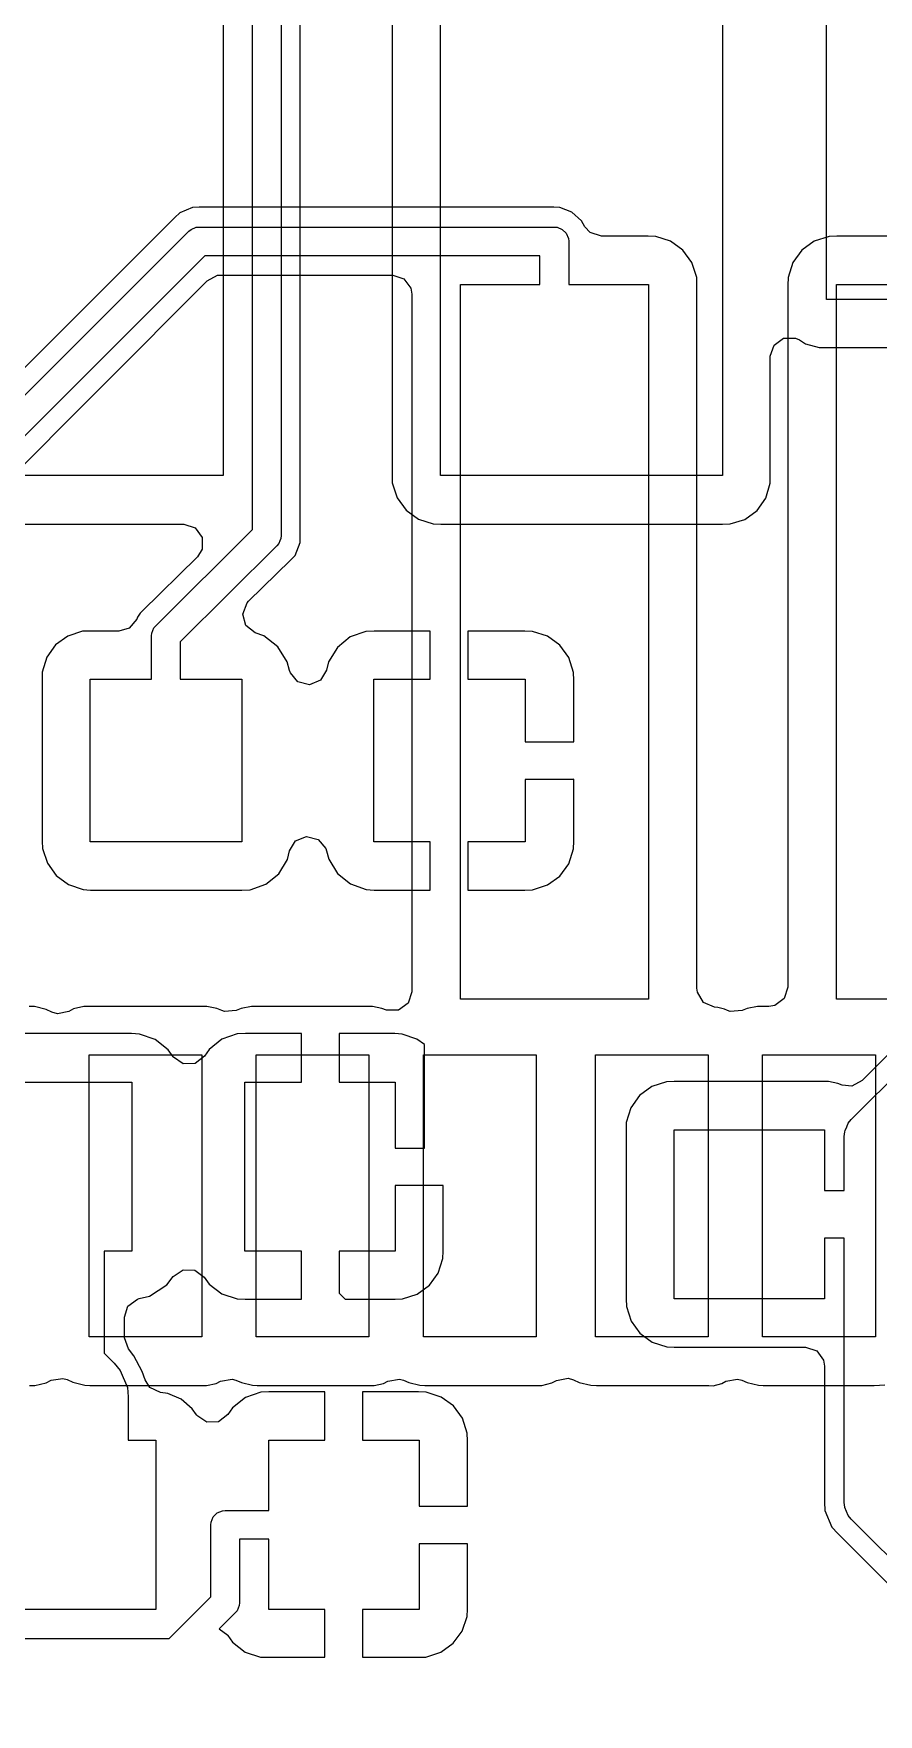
# Model space of a CAD drawing. Header units: inches. Extents: x 3.98 to 8.37, y -7.42 to -0.85.
# Drawn here: x 4.794 to 5.45, y -2.833 to -1.527 of the extents above; entities that cross this region are included whole.
import ezdxf

# ---------------------------------------------------------------- set-up
doc = ezdxf.new("R2010")
doc.units = ezdxf.units.IN
doc.header["$MEASUREMENT"] = 0
doc.layers.add('Bottom Layer', color=153, linetype='CONTINUOUS', true_color=0x4d7fc4)
doc.layers.add('Top Layer', color=13, linetype='CONTINUOUS', true_color=0xc83434)

msp = doc.modelspace()

# ---------------------------------------------------------------- linework, layer by layer
at = {"layer": 'Bottom Layer', "linetype": 'CONTINUOUS'}
for p, q in [((4.9863, -1.3681), (4.9863, -1.9172)), ((5.0011, -1.9173), (5.0011, -1.3682)), ((4.964, -1.9126), (4.964, -1.3727)), ((4.9412, -1.3854), (4.9412, -1.8706)), ((5.0725, -1.3858), (5.0725, -1.8704)), ((5.1101, -1.8706), (5.1101, -1.3854)), ((5.3294, -1.3854), (5.3294, -1.8706)), ((5.4102, -1.7337), (5.4102, -1.4852)), ((5.6733, -1.7337), (5.4102, -1.7337)), ((5.3665, -1.7778), (5.3694, -1.7691)), ((5.3694, -1.7691), (5.3768, -1.7637)), ((5.3768, -1.7637), (5.386, -1.7637)), ((5.386, -1.7637), (5.3892, -1.7652)), ((5.3892, -1.7652), (5.3939, -1.7681)), ((5.3939, -1.7681), (5.4044, -1.771)), ((5.4044, -1.771), (5.4098, -1.771)), ((5.4098, -1.771), (5.4099, -1.771)), ((5.4099, -1.771), (5.6727, -1.771)), ((5.3665, -1.8705), (5.3665, -1.7778)), ((4.9412, -1.8706), (4.7219, -1.8706)), ((5.0725, -1.8704), (5.0727, -1.8763)), ((5.0727, -1.8763), (5.0765, -1.8879)), ((5.3294, -1.8706), (5.1101, -1.8706)), ((5.363, -1.8881), (5.3665, -1.8766)), ((5.3665, -1.8766), (5.3665, -1.8705)), ((5.0765, -1.8879), (5.0834, -1.8975)), ((5.3562, -1.8976), (5.363, -1.8881)), ((5.0834, -1.8975), (5.093, -1.9044)), ((5.093, -1.9044), (5.1046, -1.9082)), ((5.3353, -1.9082), (5.3467, -1.9046)), ((5.3467, -1.9046), (5.3562, -1.8976)), ((4.7225, -1.9084), (4.9107, -1.9084)), ((4.8889, -1.9873), (4.964, -1.9126)), ((4.9107, -1.9084), (4.9195, -1.9112)), ((4.9195, -1.9112), (4.9249, -1.9187)), ((4.9249, -1.9187), (4.9249, -1.9278)), ((4.9861, -1.9194), (4.9852, -1.9214)), ((4.9863, -1.9172), (4.9861, -1.9194)), ((4.9861, -1.9194), (4.9861, -1.9194)), ((4.9861, -1.9194), (4.9861, -1.9194)), ((5.0011, -1.9226), (5.0011, -1.9173)), ((5.1046, -1.9082), (5.1105, -1.9084)), ((5.1105, -1.9084), (5.3293, -1.9084)), ((5.3293, -1.9084), (5.3353, -1.9082)), ((4.983, -1.9251), (4.9079, -1.9998)), ((4.9249, -1.9278), (4.9212, -1.9338)), ((4.9844, -1.9234), (4.983, -1.9251)), ((4.9852, -1.9214), (4.9844, -1.9234)), ((4.9844, -1.9234), (4.9844, -1.9234)), ((4.9844, -1.9234), (4.9844, -1.9234)), ((4.9936, -1.9363), (4.9971, -1.9326)), ((4.9971, -1.9326), (5.0011, -1.9226)), ((4.9212, -1.9338), (4.878, -1.9762)), ((4.961, -1.9682), (4.9936, -1.9363)), ((4.9566, -1.9782), (4.9598, -1.9696)), ((4.9598, -1.9696), (4.961, -1.9682)), ((4.8741, -1.9821), (4.8682, -1.9892)), ((4.8748, -1.9805), (4.8741, -1.9821)), ((4.8768, -1.9775), (4.8748, -1.9805)), ((4.878, -1.9762), (4.8768, -1.9775)), ((4.878, -1.9762), (4.878, -1.9762)), ((4.959, -1.987), (4.9566, -1.9782)), ((4.8205, -1.9953), (4.811, -2.0022)), ((4.8319, -1.9916), (4.8205, -1.9953)), ((4.8379, -1.9915), (4.8319, -1.9916)), ((4.8603, -1.9915), (4.8379, -1.9915)), ((4.8682, -1.9892), (4.8603, -1.9915)), ((4.8856, -1.9952), (4.8859, -1.993)), ((4.8856, -2.0289), (4.8856, -1.9952)), ((4.8859, -1.993), (4.8867, -1.991)), ((4.8859, -1.993), (4.8859, -1.993)), ((4.8859, -1.993), (4.8859, -1.993)), ((4.8867, -1.991), (4.8875, -1.989)), ((4.8875, -1.989), (4.8889, -1.9873)), ((4.8875, -1.989), (4.8875, -1.989)), ((4.8875, -1.989), (4.8875, -1.989)), ((4.9662, -1.9927), (4.959, -1.987)), ((4.9728, -1.9952), (4.9662, -1.9927)), ((4.9837, -2.0036), (4.9728, -1.9952)), ((5.0399, -1.996), (5.03, -2.0041)), ((5.0522, -1.9917), (5.0399, -1.996)), ((5.0586, -1.9915), (5.0522, -1.9917)), ((5.1022, -1.9915), (5.0586, -1.9915)), ((5.1022, -2.0289), (5.1022, -1.9915)), ((5.1758, -1.9915), (5.1315, -1.9915)), ((5.1315, -1.9915), (5.1315, -2.0289)), ((5.1817, -1.9917), (5.1758, -1.9915)), ((5.1933, -1.9954), (5.1817, -1.9917)), ((5.2029, -2.0024), (5.1933, -1.9954)), ((4.811, -2.0022), (4.8042, -2.0118)), ((4.9079, -1.9998), (4.9079, -2.0289)), ((4.9911, -2.0153), (4.9837, -2.0036)), ((5.03, -2.0041), (5.0232, -2.0153)), ((5.2099, -2.012), (5.2029, -2.0024)), ((4.8007, -2.0233), (4.8006, -2.0293)), ((4.8042, -2.0118), (4.8007, -2.0233)), ((4.9929, -2.0221), (4.9911, -2.0153)), ((4.9935, -2.0239), (4.9929, -2.0221)), ((4.9994, -2.0309), (4.9935, -2.0239)), ((5.0216, -2.0218), (5.0168, -2.0296)), ((5.0232, -2.0153), (5.0216, -2.0218)), ((5.2136, -2.0235), (5.2099, -2.012)), ((5.2138, -2.0295), (5.2136, -2.0235)), ((4.8006, -2.0293), (4.8006, -2.1546)), ((4.838, -2.1552), (4.838, -2.0289)), ((4.838, -2.0289), (4.8856, -2.0289)), ((4.9079, -2.0289), (4.9559, -2.0289)), ((4.9559, -2.0289), (4.9559, -2.1552)), ((5.0083, -2.0331), (4.9994, -2.0309)), ((5.0168, -2.0296), (5.0083, -2.0331)), ((5.0583, -2.1552), (5.0583, -2.0289)), ((5.0583, -2.0289), (5.1022, -2.0289)), ((5.1315, -2.0289), (5.1761, -2.0289)), ((5.1761, -2.0289), (5.1761, -2.0775)), ((5.2138, -2.0775), (5.2138, -2.0295)), ((5.1761, -2.0775), (5.2133, -2.0775)), ((5.2133, -2.0775), (5.2138, -2.0775)), ((5.2133, -2.1067), (5.1761, -2.1067)), ((5.1761, -2.1067), (5.1761, -2.1552)), ((5.2138, -2.1066), (5.2133, -2.1067)), ((5.2138, -2.1547), (5.2138, -2.1066)), ((4.8006, -2.1546), (4.8009, -2.1604)), ((4.9559, -2.1552), (4.838, -2.1552)), ((4.9928, -2.1623), (4.9976, -2.1545)), ((4.9976, -2.1545), (5.0061, -2.1511)), ((5.0061, -2.1511), (5.015, -2.1533)), ((5.015, -2.1533), (5.021, -2.1603)), ((5.1022, -2.1552), (5.0583, -2.1552)), ((5.1022, -2.1927), (5.1022, -2.1552)), ((5.1761, -2.1552), (5.1315, -2.1552)), ((5.1315, -2.1552), (5.1315, -2.1927)), ((5.2136, -2.1606), (5.2138, -2.1547)), ((4.8009, -2.1604), (4.8047, -2.1719)), ((4.9912, -2.1689), (4.9928, -2.1623)), ((5.021, -2.1603), (5.0216, -2.1622)), ((5.0216, -2.1622), (5.0233, -2.1687)), ((5.2099, -2.1722), (5.2136, -2.1606)), ((4.8047, -2.1719), (4.8115, -2.1814)), ((4.8115, -2.1814), (4.821, -2.1884)), ((4.9745, -2.1881), (4.9844, -2.18)), ((4.9844, -2.18), (4.9912, -2.1689)), ((5.0233, -2.1687), (5.0301, -2.1798)), ((5.0301, -2.1798), (5.0401, -2.1879)), ((5.2029, -2.1818), (5.2099, -2.1722)), ((4.821, -2.1884), (4.8324, -2.1924)), ((4.8324, -2.1924), (4.8381, -2.1927)), ((4.8381, -2.1927), (4.9558, -2.1927)), ((4.9558, -2.1927), (4.9622, -2.1925)), ((4.9622, -2.1925), (4.9745, -2.1881)), ((5.0401, -2.1879), (5.0524, -2.1924)), ((5.0524, -2.1924), (5.0587, -2.1927)), ((5.0587, -2.1927), (5.1022, -2.1927)), ((5.1315, -2.1927), (5.1758, -2.1927)), ((5.1758, -2.1927), (5.1817, -2.1925)), ((5.1817, -2.1925), (5.1933, -2.1887)), ((5.1933, -2.1887), (5.2029, -2.1818)), ((4.8701, -2.3042), (4.7539, -2.3042)), ((4.8763, -2.3046), (4.8701, -2.3042)), ((4.8884, -2.3089), (4.8763, -2.3046)), ((4.8985, -2.3168), (4.8884, -2.3089)), ((4.9403, -2.3086), (4.9303, -2.3165)), ((4.9522, -2.3045), (4.9403, -2.3086)), ((4.9585, -2.3042), (4.9522, -2.3045)), ((5.0021, -2.3042), (4.9585, -2.3042)), ((5.0021, -2.3419), (5.0021, -2.3042)), ((5.0747, -2.3042), (5.0313, -2.3042)), ((5.0313, -2.3042), (5.0313, -2.3419)), ((5.0804, -2.3046), (5.0747, -2.3042)), ((5.0918, -2.3085), (5.0804, -2.3046)), ((5.0977, -2.3128), (5.0918, -2.3085)), ((4.9023, -2.3222), (4.8985, -2.3168)), ((4.9027, -2.3226), (4.9023, -2.3222)), ((4.9102, -2.3278), (4.9027, -2.3226)), ((4.9267, -2.3219), (4.9194, -2.3275)), ((4.9303, -2.3165), (4.9267, -2.3219)), ((5.0977, -2.3932), (5.0977, -2.3128)), ((5.4602, -2.3185), (5.4379, -2.3408)), ((4.9194, -2.3275), (4.9102, -2.3278)), ((5.4294, -2.3711), (5.4714, -2.3292)), ((4.7535, -2.3419), (4.8704, -2.3419)), ((4.8704, -2.3419), (4.8704, -2.4734)), ((4.9581, -2.4734), (4.9581, -2.3419)), ((4.9581, -2.3419), (5.0021, -2.3419)), ((5.0313, -2.3419), (5.075, -2.3419)), ((5.075, -2.3419), (5.075, -2.3932)), ((5.2743, -2.3454), (5.2649, -2.3523)), ((5.2858, -2.3417), (5.2743, -2.3454)), ((5.2917, -2.3415), (5.2858, -2.3417)), ((5.4082, -2.3415), (5.2917, -2.3415)), ((5.4116, -2.3416), (5.4082, -2.3415)), ((5.4189, -2.343), (5.4116, -2.3416)), ((5.4224, -2.3443), (5.4189, -2.343)), ((5.4298, -2.345), (5.4224, -2.3443)), ((5.4379, -2.3408), (5.4298, -2.345)), ((5.2581, -2.3619), (5.2546, -2.3733)), ((5.2649, -2.3523), (5.2581, -2.3619)), ((5.2546, -2.3733), (5.2545, -2.3794)), ((5.4248, -2.3797), (5.426, -2.3768)), ((5.426, -2.3768), (5.4271, -2.3739)), ((5.4271, -2.3739), (5.4294, -2.3711)), ((5.4271, -2.3739), (5.4271, -2.3739)), ((5.2545, -2.3794), (5.2545, -2.5105)), ((5.2918, -2.5105), (5.2918, -2.379)), ((5.2918, -2.379), (5.4087, -2.379)), ((5.4087, -2.379), (5.4087, -2.4262)), ((5.424, -2.3843), (5.4244, -2.3806)), ((5.424, -2.4262), (5.424, -2.3843)), ((5.4244, -2.3806), (5.4248, -2.3797)), ((5.075, -2.3932), (5.0977, -2.3932)), ((5.1122, -2.4224), (5.075, -2.4224)), ((5.075, -2.4224), (5.075, -2.4734)), ((5.1122, -2.4733), (5.1122, -2.4224)), ((5.4087, -2.4262), (5.424, -2.4262)), ((5.424, -2.4633), (5.4087, -2.4633)), ((5.4087, -2.4633), (5.4087, -2.5105)), ((5.424, -2.6686), (5.424, -2.4633)), ((4.8704, -2.4734), (4.8489, -2.4734)), ((4.8489, -2.4734), (4.8489, -2.5527)), ((5.0021, -2.4734), (4.9581, -2.4734)), ((5.0021, -2.5106), (5.0021, -2.4734)), ((5.075, -2.4734), (5.0313, -2.4734)), ((5.0313, -2.4734), (5.0313, -2.506)), ((5.1083, -2.4904), (5.112, -2.4791)), ((5.112, -2.4791), (5.1122, -2.4733)), ((4.8976, -2.4996), (4.9025, -2.4931)), ((4.9025, -2.4931), (4.9101, -2.4879)), ((4.9101, -2.4879), (4.9192, -2.488)), ((4.9192, -2.488), (4.9266, -2.4935)), ((4.9266, -2.4935), (4.9266, -2.4936)), ((4.9266, -2.4936), (4.9303, -2.4989)), ((5.1015, -2.4999), (5.1083, -2.4904)), ((4.884, -2.5084), (4.8976, -2.4996)), ((4.9303, -2.4989), (4.9402, -2.5066)), ((4.9402, -2.5066), (4.9521, -2.5105)), ((5.0313, -2.506), (5.036, -2.5106)), ((5.0807, -2.5104), (5.0921, -2.5067)), ((5.0921, -2.5067), (5.1015, -2.4999)), ((4.8645, -2.5247), (4.8673, -2.516)), ((4.8673, -2.516), (4.8747, -2.5106)), ((4.8747, -2.5106), (4.8761, -2.5102)), ((4.8761, -2.5102), (4.884, -2.5084)), ((4.9521, -2.5105), (4.9584, -2.5106)), ((4.9584, -2.5106), (5.0021, -2.5106)), ((5.036, -2.5106), (5.0749, -2.5106)), ((5.0749, -2.5106), (5.0807, -2.5104)), ((5.2545, -2.5105), (5.2547, -2.5164)), ((5.2547, -2.5164), (5.2584, -2.5277)), ((5.4087, -2.5105), (5.2918, -2.5105)), ((4.8645, -2.5401), (4.8645, -2.5247)), ((5.2584, -2.5277), (5.2652, -2.5371)), ((4.8645, -2.5406), (4.8645, -2.5401)), ((4.8676, -2.5492), (4.8645, -2.5406)), ((5.2652, -2.5371), (5.2746, -2.544)), ((5.2746, -2.544), (5.286, -2.5476)), ((4.8489, -2.5527), (4.8566, -2.5604)), ((4.8719, -2.5546), (4.8676, -2.5492)), ((4.8784, -2.5668), (4.8719, -2.5546)), ((5.286, -2.5476), (5.2918, -2.5479)), ((5.2918, -2.5479), (5.3938, -2.5479)), ((5.3938, -2.5479), (5.4026, -2.5507)), ((5.4026, -2.5507), (5.4079, -2.5581)), ((5.4079, -2.5581), (5.4087, -2.5627)), ((4.8566, -2.5604), (4.8612, -2.566)), ((4.8612, -2.566), (4.8668, -2.5794)), ((4.8806, -2.5733), (4.8784, -2.5668)), ((4.8843, -2.5792), (4.8806, -2.5733)), ((5.4087, -2.5627), (5.4087, -2.6684)), ((4.8668, -2.5794), (4.8675, -2.5866)), ((4.8926, -2.5833), (4.8843, -2.5792)), ((4.8983, -2.5841), (4.8926, -2.5833)), ((4.9086, -2.5885), (4.8983, -2.5841)), ((4.9705, -2.5829), (4.9585, -2.587)), ((4.9768, -2.5827), (4.9705, -2.5829)), ((5.0204, -2.5827), (4.9768, -2.5827)), ((5.0204, -2.6203), (5.0204, -2.5827)), ((5.0932, -2.5827), (5.0496, -2.5827)), ((5.0496, -2.5827), (5.0496, -2.6203)), ((5.0991, -2.5829), (5.0932, -2.5827)), ((5.1107, -2.5867), (5.0991, -2.5829)), ((4.8675, -2.5866), (4.8675, -2.6203)), ((4.9172, -2.5958), (4.9086, -2.5885)), ((4.9205, -2.6005), (4.9172, -2.5958)), ((4.9486, -2.595), (4.9449, -2.6003)), ((4.9585, -2.587), (4.9486, -2.595)), ((5.1203, -2.5936), (5.1107, -2.5867)), ((5.1273, -2.6032), (5.1203, -2.5936)), ((4.9209, -2.601), (4.9205, -2.6005)), ((4.9285, -2.6062), (4.9209, -2.601)), ((4.9377, -2.6059), (4.9285, -2.6062)), ((4.9449, -2.6003), (4.9377, -2.6059)), ((5.131, -2.6148), (5.1273, -2.6032)), ((4.8675, -2.6203), (4.889, -2.6203)), ((4.889, -2.6203), (4.889, -2.7519)), ((4.9767, -2.6749), (4.9767, -2.6203)), ((4.9767, -2.6203), (5.0204, -2.6203)), ((5.0496, -2.6203), (5.0936, -2.6203)), ((5.0936, -2.6203), (5.0936, -2.6716)), ((5.1312, -2.6207), (5.131, -2.6148)), ((5.1312, -2.6716), (5.1312, -2.6207)), ((4.9336, -2.6799), (4.9366, -2.6768)), ((4.9366, -2.6768), (4.9407, -2.6752)), ((4.9407, -2.6752), (4.9428, -2.6749)), ((4.9428, -2.6749), (4.9767, -2.6749)), ((5.0936, -2.6716), (5.1312, -2.6716)), ((5.4087, -2.6684), (5.4089, -2.675)), ((5.4089, -2.675), (5.4143, -2.6878)), ((5.4244, -2.6722), (5.424, -2.6686)), ((5.4245, -2.6727), (5.4244, -2.6722)), ((5.4244, -2.6722), (5.4244, -2.6722)), ((5.4271, -2.6789), (5.4245, -2.6727)), ((4.9317, -2.6861), (4.9319, -2.6839)), ((4.9317, -2.742), (4.9317, -2.6861)), ((4.9319, -2.6839), (4.9336, -2.6799)), ((5.4143, -2.6878), (5.4191, -2.6927)), ((5.4294, -2.6817), (5.4271, -2.6789)), ((5.4271, -2.6789), (5.4271, -2.6789)), ((5.5811, -2.8334), (5.4294, -2.6817)), ((4.954, -2.6972), (4.954, -2.7466)), ((4.9767, -2.6972), (4.954, -2.6972)), ((4.9767, -2.7519), (4.9767, -2.6972)), ((5.1312, -2.7009), (5.0936, -2.7009)), ((5.0936, -2.7009), (5.0936, -2.7519)), ((5.1312, -2.7516), (5.1312, -2.7009)), ((5.4191, -2.6927), (5.5366, -2.811)), ((4.8993, -2.7744), (4.9317, -2.742)), ((4.889, -2.7519), (4.772, -2.7519)), ((4.9507, -2.7545), (4.9382, -2.767)), ((4.9521, -2.7528), (4.9507, -2.7545)), ((4.9538, -2.7488), (4.9521, -2.7528)), ((4.954, -2.7466), (4.9538, -2.7488)), ((5.0204, -2.7519), (4.9767, -2.7519)), ((5.0204, -2.789), (5.0204, -2.7519)), ((5.0936, -2.7519), (5.0496, -2.7519)), ((5.0496, -2.7519), (5.0496, -2.789)), ((5.1309, -2.7573), (5.1312, -2.7516)), ((4.9382, -2.767), (4.9448, -2.7719)), ((5.1199, -2.7781), (5.127, -2.7687)), ((5.127, -2.7687), (5.1309, -2.7573)), ((4.747, -2.7744), (4.8993, -2.7744)), ((4.9448, -2.7719), (4.9449, -2.772)), ((4.9449, -2.772), (4.9485, -2.7773)), ((4.9485, -2.7773), (4.9584, -2.785)), ((5.1104, -2.785), (5.1199, -2.7781)), ((4.9584, -2.785), (4.9704, -2.7889)), ((4.9704, -2.7889), (4.9767, -2.789)), ((4.9767, -2.789), (5.0204, -2.789)), ((5.0496, -2.789), (5.0931, -2.789)), ((5.0931, -2.789), (5.0989, -2.7888)), ((5.0989, -2.7888), (5.1104, -2.785))]:
    msp.add_line(p, q, dxfattribs=at)
at = {"layer": 'Top Layer', "linetype": 'CONTINUOUS'}
for p, q in [((4.9036, -1.67), (4.7429, -1.8307)), ((4.9075, -1.6663), (4.9036, -1.67)), ((4.9175, -1.6621), (4.9075, -1.6663)), ((4.9227, -1.6619), (4.9175, -1.6621)), ((5.1982, -1.6619), (4.9227, -1.6619)), ((5.2029, -1.6622), (5.1982, -1.6619)), ((5.2123, -1.6659), (5.2029, -1.6622)), ((5.2198, -1.6727), (5.2123, -1.6659)), ((4.7296, -1.8656), (4.9146, -1.6806)), ((4.9146, -1.6806), (4.9163, -1.6792)), ((4.9163, -1.6792), (4.9203, -1.6776)), ((4.9203, -1.6776), (4.9224, -1.6774)), ((4.9224, -1.6774), (5.1986, -1.6774)), ((5.1986, -1.6774), (5.2008, -1.6776)), ((5.2008, -1.6776), (5.2048, -1.6792)), ((5.2048, -1.6792), (5.2079, -1.6823)), ((5.2079, -1.6823), (5.2096, -1.6863)), ((5.2224, -1.6772), (5.2198, -1.6727)), ((5.2265, -1.6817), (5.2224, -1.6772)), ((5.2352, -1.6845), (5.2265, -1.6817)), ((5.2715, -1.6845), (5.2352, -1.6845)), ((5.2775, -1.6847), (5.2715, -1.6845)), ((5.289, -1.6885), (5.2775, -1.6847)), ((5.4123, -1.6847), (5.4007, -1.6885)), ((5.4182, -1.6845), (5.4123, -1.6847)), ((5.5638, -1.6845), (5.4182, -1.6845)), ((5.2096, -1.6863), (5.2098, -1.6885)), ((5.2098, -1.6885), (5.2098, -1.7221)), ((5.2986, -1.6954), (5.289, -1.6885)), ((5.3056, -1.7051), (5.2986, -1.6954)), ((5.3911, -1.6954), (5.3841, -1.7051)), ((5.4007, -1.6885), (5.3911, -1.6954)), ((4.9271, -1.6997), (4.7453, -1.8814)), ((5.1875, -1.6997), (4.9271, -1.6997)), ((5.1875, -1.7221), (5.1875, -1.6997)), ((5.3093, -1.7166), (5.3056, -1.7051)), ((5.3841, -1.7051), (5.3804, -1.7166)), ((4.765, -1.8835), (4.9287, -1.7191)), ((4.9287, -1.7191), (4.9369, -1.7149)), ((4.9369, -1.7149), (4.9393, -1.7147)), ((4.9393, -1.7147), (5.073, -1.7147)), ((5.073, -1.7147), (5.0817, -1.7176)), ((5.0817, -1.7176), (5.0871, -1.725)), ((5.1257, -2.2776), (5.1257, -1.7221)), ((5.1257, -1.7221), (5.1875, -1.7221)), ((5.2098, -1.7221), (5.2718, -1.7221)), ((5.2718, -1.7221), (5.2718, -2.2776)), ((5.3095, -1.7225), (5.3093, -1.7166)), ((5.3095, -2.2689), (5.3095, -1.7225)), ((5.3804, -1.7166), (5.3802, -1.7225)), ((5.3802, -1.7225), (5.3802, -2.2682)), ((5.418, -2.2776), (5.418, -1.7221)), ((5.418, -1.7221), (5.5642, -1.7221)), ((5.0871, -1.725), (5.0878, -1.7296)), ((5.0878, -1.7296), (5.0878, -2.2719)), ((5.0878, -2.2719), (5.085, -2.2806)), ((5.3099, -2.2721), (5.3095, -2.2689)), ((5.3145, -2.28), (5.3099, -2.2721)), ((5.3802, -2.2682), (5.3773, -2.2769)), ((4.7947, -2.2833), (4.7904, -2.2831)), ((4.8038, -2.2856), (4.7947, -2.2833)), ((4.8081, -2.2876), (4.8038, -2.2856)), ((4.825, -2.2851), (4.8214, -2.2871)), ((4.8329, -2.2831), (4.825, -2.2851)), ((4.837, -2.2831), (4.8329, -2.2831)), ((4.9245, -2.2831), (4.837, -2.2831)), ((4.9285, -2.2831), (4.9245, -2.2831)), ((4.9364, -2.2848), (4.9285, -2.2831)), ((4.9402, -2.2863), (4.9364, -2.2848)), ((4.9552, -2.2848), (4.9513, -2.2864)), ((4.9633, -2.2832), (4.9552, -2.2848)), ((4.9672, -2.2831), (4.9633, -2.2832)), ((5.0542, -2.2831), (4.9672, -2.2831)), ((5.0574, -2.2833), (5.0542, -2.2831)), ((5.0647, -2.2848), (5.0574, -2.2833)), ((5.0683, -2.286), (5.0647, -2.2848)), ((5.0684, -2.286), (5.0683, -2.286)), ((5.0776, -2.286), (5.0684, -2.286)), ((5.085, -2.2806), (5.0776, -2.286)), ((5.2718, -2.2776), (5.1257, -2.2776)), ((5.323, -2.2837), (5.3145, -2.28)), ((5.3256, -2.284), (5.323, -2.2837)), ((5.3308, -2.2853), (5.3256, -2.284)), ((5.3333, -2.2863), (5.3308, -2.2853)), ((5.3484, -2.2848), (5.3445, -2.2864)), ((5.3565, -2.2832), (5.3484, -2.2848)), ((5.3604, -2.2831), (5.3565, -2.2832)), ((5.3653, -2.2831), (5.3604, -2.2831)), ((5.3699, -2.2823), (5.3653, -2.2831)), ((5.3773, -2.2769), (5.3699, -2.2823)), ((5.5642, -2.2776), (5.418, -2.2776)), ((4.8124, -2.2888), (4.8081, -2.2876)), ((4.8214, -2.2871), (4.8124, -2.2888)), ((4.9422, -2.287), (4.9402, -2.2863)), ((4.9513, -2.2864), (4.9422, -2.287)), ((5.3354, -2.287), (5.3333, -2.2863)), ((5.3445, -2.2864), (5.3354, -2.287)), ((4.837, -2.54), (4.837, -2.3208)), ((4.837, -2.3208), (4.9247, -2.3208)), ((4.9247, -2.3208), (4.9247, -2.54)), ((4.9669, -2.54), (4.9669, -2.3208)), ((4.9669, -2.3208), (5.0546, -2.3208)), ((5.0546, -2.3208), (5.0546, -2.54)), ((5.0969, -2.54), (5.0969, -2.3208)), ((5.0969, -2.3208), (5.1846, -2.3208)), ((5.1846, -2.3208), (5.1846, -2.54)), ((5.2306, -2.54), (5.2306, -2.3208)), ((5.2306, -2.3208), (5.3183, -2.3208)), ((5.3183, -2.3208), (5.3183, -2.54)), ((5.3605, -2.54), (5.3605, -2.3208)), ((5.3605, -2.3208), (5.4482, -2.3208)), ((5.4482, -2.3208), (5.4482, -2.54)), ((4.9247, -2.54), (4.837, -2.54)), ((5.0546, -2.54), (4.9669, -2.54)), ((5.1846, -2.54), (5.0969, -2.54)), ((5.3183, -2.54), (5.2306, -2.54)), ((5.4482, -2.54), (5.3605, -2.54)), ((4.8075, -2.5736), (4.8166, -2.5722)), ((4.8166, -2.5722), (4.8201, -2.5732)), ((4.8201, -2.5732), (4.8245, -2.5751)), ((4.9391, -2.5743), (4.9482, -2.5729)), ((4.9482, -2.5729), (4.9512, -2.5737)), ((5.0692, -2.5743), (5.0783, -2.5729)), ((5.0783, -2.5729), (5.0813, -2.5737)), ((5.2004, -2.5738), (5.2094, -2.5721)), ((5.2094, -2.5721), (5.2136, -2.5733)), ((5.2136, -2.5733), (5.2179, -2.5753)), ((5.3319, -2.5745), (5.3409, -2.5728)), ((5.3409, -2.5728), (5.3444, -2.5737)), ((4.7908, -2.5778), (4.795, -2.5778)), ((4.795, -2.5778), (4.8036, -2.5756)), ((4.8036, -2.5756), (4.8075, -2.5736)), ((4.8245, -2.5751), (4.8337, -2.5774)), ((4.8337, -2.5774), (4.8377, -2.5778)), ((4.8377, -2.5778), (4.9246, -2.5778)), ((4.9246, -2.5778), (4.9284, -2.5778)), ((4.9284, -2.5778), (4.9357, -2.5761)), ((4.9357, -2.5761), (4.9391, -2.5743)), ((4.9512, -2.5737), (4.9554, -2.5754)), ((4.9554, -2.5754), (4.9641, -2.5775)), ((4.9641, -2.5775), (4.9678, -2.5778)), ((4.9678, -2.5778), (5.0547, -2.5778)), ((5.0547, -2.5778), (5.0585, -2.5778)), ((5.0585, -2.5778), (5.0658, -2.5761)), ((5.0658, -2.5761), (5.0692, -2.5743)), ((5.0813, -2.5737), (5.0855, -2.5754)), ((5.0855, -2.5754), (5.0942, -2.5775)), ((5.0942, -2.5775), (5.0979, -2.5778)), ((5.0979, -2.5778), (5.1848, -2.5778)), ((5.1848, -2.5778), (5.1888, -2.5778)), ((5.1888, -2.5778), (5.1968, -2.5758)), ((5.1968, -2.5758), (5.2004, -2.5738)), ((5.2179, -2.5753), (5.2271, -2.5776)), ((5.2271, -2.5776), (5.2313, -2.5778)), ((5.2313, -2.5778), (5.3185, -2.5778)), ((5.3185, -2.5778), (5.3187, -2.5778)), ((5.3187, -2.5778), (5.3222, -2.5779)), ((5.3222, -2.5779), (5.3289, -2.5762)), ((5.3289, -2.5762), (5.3319, -2.5745)), ((5.3444, -2.5737), (5.3486, -2.5754)), ((5.3486, -2.5754), (5.3573, -2.5775)), ((5.3573, -2.5775), (5.361, -2.5778)), ((5.361, -2.5778), (5.4473, -2.5778)), ((5.4473, -2.5778), (5.4554, -2.5772))]:
    msp.add_line(p, q, dxfattribs=at)

doc.saveas('drawing.dxf')
